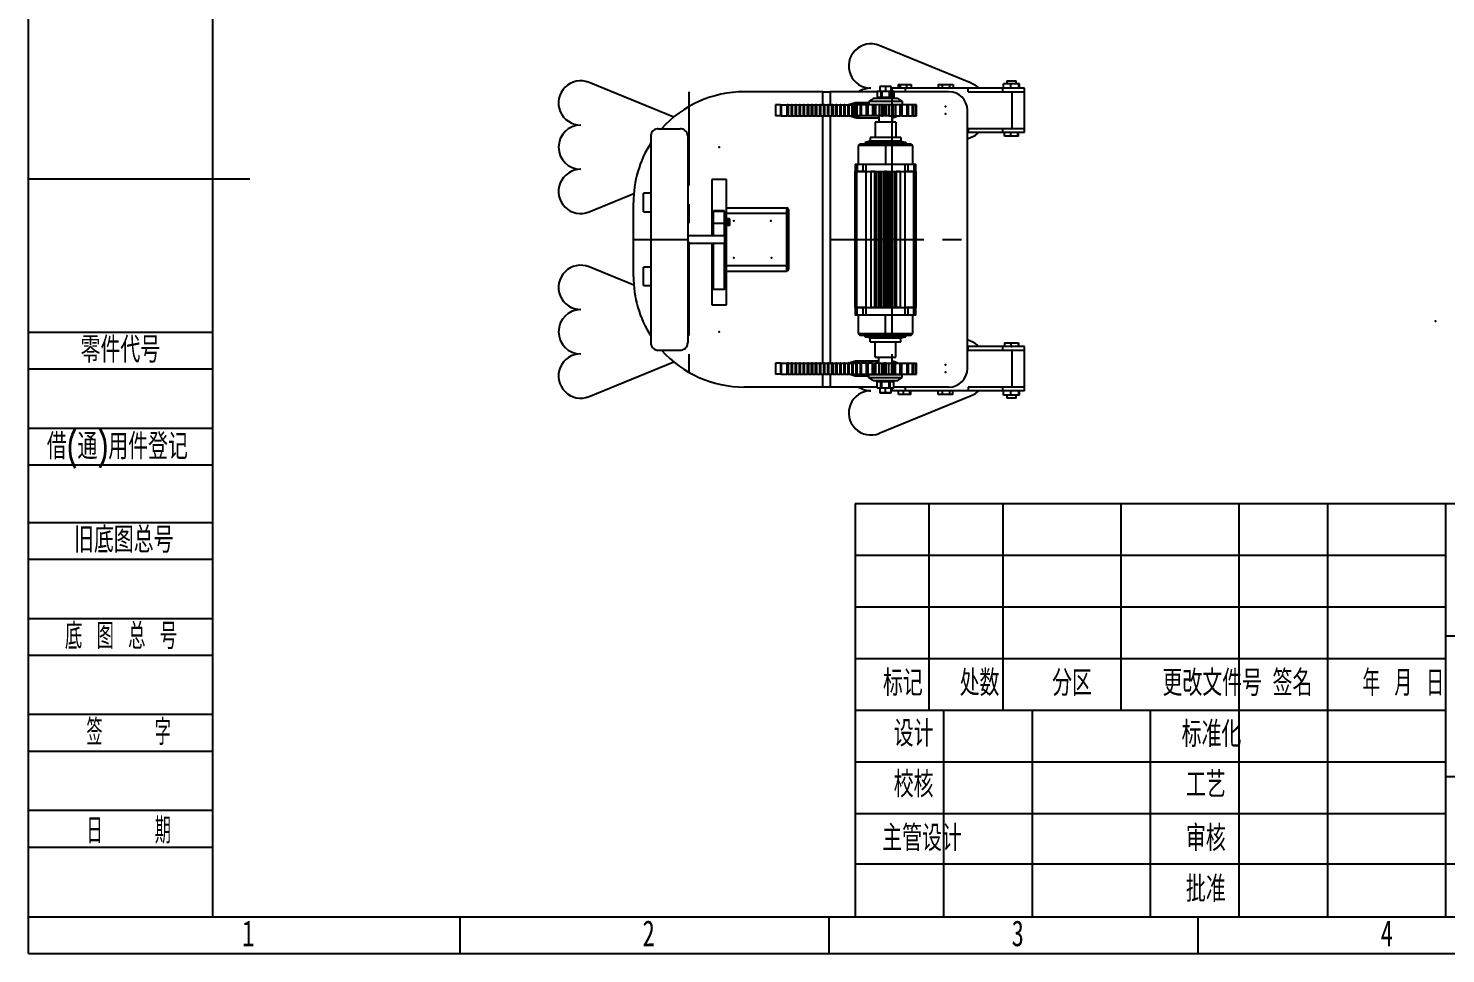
# Model space of a CAD drawing. Header units: millimetres. Extents: x 0 to 297, y 0 to 210.
# Drawn here: x 0 to 192, y 0 to 125.4 of the extents above; entities that cross this region are included whole.
import ezdxf

# ---------------------------------------------------------------- set-up
doc = ezdxf.new("R2010")
doc.units = ezdxf.units.MM
doc.header["$PDSIZE"] = -1
doc.linetypes.add('CENTERX2', pattern=[20.32, 12.7, -2.54, 2.54, -2.54])
doc.layers.add('图框', color=7, linetype='Continuous')
doc.styles.add('SLDTEXTSTYLE0', font='TXT', dxfattribs={"width": 0.7, "bigfont": 'bigfont'})
doc.styles.add('SLDTEXTSTYLE2', font='TXT', dxfattribs={"width": 0.614286, "bigfont": 'bigfont'})
doc.styles.add('SLDTEXTSTYLE3', font='TXT', dxfattribs={"width": 0.62, "bigfont": 'bigfont'})
doc.styles.add('SLDTEXTSTYLE4', font='TXT', dxfattribs={"width": 0.566667, "bigfont": 'bigfont'})
doc.styles.add('SLDTEXTSTYLE5', font='TXT', dxfattribs={"width": 0.7})

msp = doc.modelspace()

# ---------------------------------------------------------------- linework, layer by layer
at = {"color": 7, "linetype": 'Continuous', "lineweight": 25}
for p, q in [((127.66, 117.97), (115.28, 123.05)), ((87.43, 113.35), (75.97, 118.05)), ((115.41, 117.54), (115.37, 117.5)), ((115.37, 117.5), (115.37, 116.87)), ((116.12, 117.5), (115.37, 117.5)), ((115.41, 117.54), (116.12, 117.54)), ((116.12, 117.54), (116.12, 117.5)), ((116.12, 117.54), (116.83, 117.54)), ((116.12, 117.5), (116.12, 116.87)), ((116.88, 117.5), (116.12, 117.5)), ((116.88, 117.5), (116.83, 117.54)), ((116.88, 116.87), (116.88, 117.5)), ((116.97, 117.27), (116.97, 116.87)), ((118.83, 117.27), (116.97, 117.27)), ((117.84, 117.77), (117.84, 117.27)), ((117.84, 117.77), (118.11, 117.77)), ((118.11, 117.77), (118.11, 117.27)), ((118.11, 117.77), (118.99, 117.77)), ((118.83, 116.77), (118.83, 117.27)), ((127.31, 117.27), (118.83, 117.27)), ((118.99, 117.77), (118.99, 117.27)), ((118.99, 117.77), (119.61, 117.77)), ((119.61, 117.77), (119.61, 117.27)), ((123.27, 117.77), (123.27, 117.27)), ((123.27, 117.77), (123.8, 117.77)), ((123.8, 117.77), (123.8, 117.27)), ((123.8, 117.77), (124.79, 117.77)), ((124.79, 117.77), (124.79, 117.27)), ((124.79, 117.77), (125.27, 117.77)), ((125.27, 117.77), (125.27, 117.27)), ((127.31, 116.77), (127.31, 117.27)), ((131.97, 117.27), (127.31, 117.27)), ((131.97, 117.27), (131.97, 116.77)), ((134.95, 117.27), (131.97, 117.27)), ((132.11, 117.27), (132.11, 117.87)), ((133.09, 117.87), (132.11, 117.87)), ((132.57, 118.27), (132.57, 117.87)), ((132.57, 118.27), (133.47, 118.27)), ((133.09, 117.27), (133.09, 117.87)), ((134.18, 117.87), (133.09, 117.87)), ((133.47, 118.27), (133.82, 118.27)), ((133.82, 117.87), (133.82, 118.27)), ((134.18, 117.27), (134.18, 117.87)), ((134.29, 117.87), (134.18, 117.87)), ((134.29, 117.27), (134.29, 117.87)), ((134.95, 116.77), (134.95, 117.27)), ((107.62, 116.77), (96.97, 116.77)), ((107.62, 116.77), (108.62, 116.77)), ((107.62, 115.02), (107.62, 116.77)), ((108.62, 116.77), (108.62, 115.02)), ((115, 116.77), (108.62, 116.77)), ((111.87, 115.22), (111.31, 115.04)), ((113.86, 115.27), (112.14, 115.27)), ((114.45, 115.86), (113.86, 115.44)), ((113.86, 115.44), (113.86, 115.02)), ((118.39, 115.44), (113.86, 115.44)), ((117.8, 115.86), (114.45, 115.86)), ((114.99, 116.03), (114.95, 115.99)), ((114.95, 115.99), (114.95, 115.86)), ((116.12, 115.99), (114.95, 115.99)), ((114.99, 116.03), (116.12, 116.03)), ((115.12, 116.87), (115, 116.82)), ((115, 116.82), (115.25, 116.87)), ((115, 116.82), (115, 116.03)), ((115.12, 116.87), (115.25, 116.87)), ((115.25, 116.87), (115.5, 116.82)), ((115.25, 116.87), (116.12, 116.87)), ((115.5, 116.82), (115.63, 116.82)), ((115.5, 116.82), (115.5, 116.03)), ((115.63, 116.82), (116.12, 116.87)), ((115.63, 116.82), (115.63, 116.03)), ((116.12, 116.87), (116.62, 116.82)), ((116.12, 116.87), (116.99, 116.87)), ((116.12, 116.03), (116.12, 115.99)), ((116.12, 116.03), (117.25, 116.03)), ((116.12, 115.99), (116.12, 115.86)), ((117.3, 115.99), (116.12, 115.99)), ((116.62, 116.82), (116.62, 116.03)), ((116.62, 116.82), (116.74, 116.82)), ((116.74, 116.82), (116.99, 116.87)), ((116.74, 116.82), (116.74, 116.03)), ((116.99, 116.87), (117.24, 116.82)), ((116.99, 116.87), (117.13, 116.87)), ((117.24, 116.82), (117.13, 116.87)), ((117.24, 116.82), (117.24, 116.03)), ((124.72, 116.77), (117.24, 116.77)), ((117.3, 115.99), (117.25, 116.03)), ((117.3, 115.86), (117.3, 115.99)), ((117.8, 115.86), (118.39, 115.44)), ((118.39, 115.44), (118.39, 115.02)), ((127.31, 116.77), (133.3, 116.77)), ((133.3, 111.77), (133.3, 116.77)), ((133.3, 116.77), (134.95, 116.77)), ((134.95, 111.77), (134.95, 116.77)), ((101.21, 115.02), (101.21, 113.52)), ((101.91, 115.02), (101.21, 115.02)), ((101.91, 113.52), (101.21, 113.52)), ((101.91, 115.02), (101.91, 113.52)), ((101.91, 115.02), (101.99, 115.02)), ((101.99, 113.52), (101.91, 113.52)), ((101.99, 115.02), (101.99, 113.52)), ((101.99, 115.02), (102.82, 115.02)), ((101.99, 113.52), (102.82, 113.52)), ((102.82, 113.52), (102.82, 115.02)), ((102.92, 115.02), (102.82, 115.02)), ((102.92, 113.52), (102.82, 113.52)), ((102.92, 115.02), (102.92, 113.52)), ((102.92, 115.02), (103.37, 115.02)), ((102.92, 113.52), (103.37, 113.52)), ((103.37, 113.52), (103.37, 115.02)), ((103.47, 115.02), (103.37, 115.02)), ((103.47, 113.52), (103.37, 113.52)), ((103.47, 115.02), (103.47, 113.52)), ((103.47, 115.02), (103.92, 115.02)), ((103.47, 113.52), (103.92, 113.52)), ((103.92, 113.52), (103.92, 115.02)), ((104.02, 115.02), (103.92, 115.02)), ((104.02, 113.52), (103.92, 113.52)), ((104.02, 115.02), (104.02, 113.52)), ((104.02, 115.02), (104.47, 115.02)), ((104.02, 113.52), (104.47, 113.52)), ((104.47, 113.52), (104.47, 115.02)), ((104.57, 115.02), (104.47, 115.02)), ((104.57, 113.52), (104.47, 113.52)), ((104.57, 115.02), (104.57, 113.52)), ((104.57, 115.02), (105.01, 115.02)), ((104.57, 113.52), (105.01, 113.52)), ((105.01, 113.52), (105.01, 115.02)), ((105.12, 115.02), (105.01, 115.02)), ((105.12, 113.52), (105.01, 113.52)), ((105.12, 115.02), (105.12, 113.52)), ((105.12, 115.02), (105.56, 115.02)), ((105.12, 113.52), (105.56, 113.52)), ((105.56, 113.52), (105.56, 115.02)), ((105.67, 115.02), (105.56, 115.02)), ((105.67, 113.52), (105.56, 113.52)), ((105.67, 115.02), (105.67, 113.52)), ((105.67, 115.02), (106.11, 115.02)), ((105.67, 113.52), (106.11, 113.52)), ((106.11, 113.52), (106.11, 115.02)), ((106.22, 115.02), (106.11, 115.02)), ((106.22, 113.52), (106.11, 113.52)), ((106.22, 115.02), (106.22, 113.52)), ((106.22, 115.02), (106.66, 115.02)), ((106.22, 113.52), (106.66, 113.52)), ((106.66, 113.52), (106.66, 115.02)), ((106.77, 115.02), (106.66, 115.02)), ((106.77, 113.52), (106.66, 113.52)), ((106.77, 115.02), (106.77, 113.52)), ((106.77, 115.02), (107.21, 115.02)), ((106.77, 113.52), (107.21, 113.52)), ((107.21, 113.52), (107.21, 115.02)), ((107.32, 115.02), (107.21, 115.02)), ((107.32, 113.52), (107.21, 113.52)), ((107.32, 115.02), (107.32, 113.52)), ((107.32, 115.02), (107.76, 115.02)), ((107.32, 113.52), (107.76, 113.52)), ((107.62, 80.02), (107.62, 113.52)), ((107.76, 113.52), (107.76, 115.02)), ((107.87, 115.02), (107.76, 115.02)), ((107.87, 113.52), (107.76, 113.52)), ((107.87, 115.02), (107.87, 113.52)), ((107.87, 115.02), (108.31, 115.02)), ((107.87, 113.52), (108.31, 113.52)), ((108.31, 113.52), (108.31, 115.02)), ((108.42, 115.02), (108.31, 115.02)), ((108.42, 113.52), (108.31, 113.52)), ((108.42, 115.02), (108.42, 113.52)), ((108.42, 115.02), (108.86, 115.02)), ((108.42, 113.52), (108.86, 113.52)), ((108.62, 113.52), (108.62, 80.02)), ((108.86, 113.52), (108.86, 115.02)), ((108.97, 115.02), (108.86, 115.02)), ((108.97, 113.52), (108.86, 113.52)), ((108.97, 115.02), (108.97, 113.52)), ((108.97, 115.02), (109.41, 115.02)), ((108.97, 113.52), (109.41, 113.52)), ((109.41, 113.52), (109.41, 115.02)), ((109.52, 115.02), (109.41, 115.02)), ((109.52, 113.52), (109.41, 113.52)), ((109.52, 115.02), (109.52, 113.52)), ((109.52, 115.02), (109.96, 115.02)), ((109.52, 113.52), (109.96, 113.52)), ((109.96, 113.52), (109.96, 115.02)), ((110.07, 115.02), (109.96, 115.02)), ((110.07, 113.52), (109.96, 113.52)), ((110.07, 115.02), (110.07, 113.52)), ((110.07, 115.02), (110.51, 115.02)), ((110.07, 113.52), (110.51, 113.52)), ((110.51, 113.52), (110.51, 115.02)), ((110.62, 115.02), (110.51, 115.02)), ((110.62, 113.52), (110.51, 113.52)), ((110.62, 115.02), (110.62, 113.52)), ((110.62, 115.02), (111.06, 115.02)), ((110.62, 113.52), (111.06, 113.52)), ((111.06, 113.52), (111.06, 115.02)), ((111.17, 115.02), (111.06, 115.02)), ((111.17, 113.52), (111.06, 113.52)), ((111.17, 115.02), (111.17, 113.52)), ((111.17, 115.02), (111.61, 115.02)), ((111.17, 113.52), (111.61, 113.52)), ((111.21, 115.02), (111.33, 115.04)), ((111.21, 113.52), (111.32, 113.5)), ((111.32, 113.5), (111.87, 113.32)), ((111.61, 113.52), (111.61, 115.02)), ((111.72, 115.02), (111.61, 115.02)), ((111.72, 113.52), (111.61, 113.52)), ((111.72, 115.02), (111.72, 113.52)), ((111.72, 115.02), (111.93, 115.02)), ((111.72, 113.52), (111.93, 113.52)), ((111.93, 113.52), (111.93, 115.02)), ((111.94, 115.02), (111.93, 115.02)), ((111.94, 113.52), (111.93, 113.52)), ((111.94, 115.02), (111.94, 113.52)), ((112.17, 115.02), (111.94, 115.02)), ((112.17, 113.52), (111.94, 113.52)), ((112.62, 115.11), (112.07, 115.02)), ((112.07, 113.52), (112.62, 113.44)), ((112.17, 113.52), (112.17, 115.02)), ((112.24, 115.02), (112.17, 115.02)), ((112.24, 113.52), (112.17, 113.52)), ((112.24, 115.02), (112.24, 113.52)), ((112.71, 115.02), (112.24, 115.02)), ((112.7, 113.52), (112.24, 113.52)), ((112.7, 115.02), (112.62, 115.11)), ((112.62, 113.44), (112.7, 113.52)), ((112.73, 113.52), (112.73, 115.02)), ((112.84, 115.02), (112.73, 115.02)), ((112.84, 113.52), (112.73, 113.52)), ((112.84, 115.02), (112.84, 113.52)), ((113.56, 115.02), (112.84, 115.02)), ((113.56, 113.52), (112.84, 113.52)), ((113.56, 113.52), (113.56, 115.02)), ((113.71, 115.02), (113.56, 115.02)), ((113.71, 113.52), (113.56, 113.52)), ((113.71, 115.02), (113.71, 113.52)), ((114.36, 115.02), (113.71, 115.02)), ((114.36, 113.52), (113.71, 113.52)), ((114.36, 115.02), (114.36, 113.52)), ((114.57, 115.02), (114.36, 115.02)), ((114.57, 113.52), (114.36, 113.52)), ((114.57, 115.02), (114.57, 113.52)), ((114.6, 115.02), (114.57, 115.02)), ((114.57, 113.52), (114.6, 113.52)), ((114.6, 113.52), (114.6, 115.02)), ((114.78, 115.02), (114.6, 115.02)), ((114.78, 113.52), (114.6, 113.52)), ((114.78, 115.02), (114.78, 113.52)), ((115.26, 115.02), (114.78, 115.02)), ((115.26, 113.52), (114.78, 113.52)), ((115.2, 113.52), (115.2, 112.68)), ((115.26, 115.02), (115.26, 113.52)), ((115.6, 115.02), (115.26, 115.02)), ((115.6, 113.52), (115.26, 113.52)), ((115.59, 115.02), (115.59, 113.52)), ((115.77, 115.02), (115.59, 115.02)), ((115.59, 113.52), (115.77, 113.52)), ((115.77, 113.52), (115.77, 115.02)), ((115.95, 115.02), (115.77, 115.02)), ((115.95, 113.52), (115.77, 113.52)), ((115.95, 115.02), (115.95, 113.52)), ((116.23, 115.02), (115.95, 115.02)), ((116.23, 113.52), (115.95, 113.52)), ((116.23, 115.02), (116.23, 113.52)), ((116.57, 115.02), (116.23, 115.02)), ((116.57, 113.52), (116.23, 113.52)), ((116.57, 115.02), (116.57, 113.52)), ((116.96, 115.02), (116.57, 115.02)), ((116.57, 113.52), (116.96, 113.52)), ((116.96, 113.52), (116.96, 115.02)), ((117.14, 115.02), (116.96, 115.02)), ((117.14, 113.52), (116.96, 113.52)), ((117.04, 113.52), (117.04, 112.68)), ((117.14, 115.02), (117.14, 113.52)), ((117.22, 115.02), (117.14, 115.02)), ((117.22, 113.52), (117.14, 113.52)), ((117.22, 113.52), (117.22, 115.02)), ((117.5, 115.02), (117.22, 115.02)), ((117.5, 113.52), (117.22, 113.52)), ((117.5, 115.02), (117.5, 113.52)), ((118.09, 115.02), (117.5, 115.02)), ((117.5, 113.52), (118.09, 113.52)), ((118.09, 113.52), (118.09, 115.02)), ((118.25, 115.02), (118.09, 115.02)), ((118.25, 113.52), (118.09, 113.52)), ((118.25, 113.52), (118.25, 115.02)), ((118.25, 115.02), (118.25, 113.52)), ((118.25, 115.02), (118.25, 115.02)), ((118.33, 115.02), (118.25, 115.02)), ((118.25, 113.52), (118.25, 113.52)), ((118.33, 113.52), (118.25, 113.52)), ((118.33, 115.02), (118.33, 113.52)), ((119.05, 115.02), (118.33, 115.02)), ((118.33, 113.52), (119.05, 113.52)), ((119.05, 113.52), (119.05, 115.02)), ((119.18, 115.02), (119.05, 115.02)), ((119.18, 113.52), (119.05, 113.52)), ((119.18, 115.02), (119.18, 113.52)), ((119.78, 115.02), (119.18, 115.02)), ((119.18, 113.52), (119.78, 113.52)), ((119.78, 113.52), (119.78, 115.02)), ((119.87, 115.02), (119.78, 115.02)), ((119.87, 113.52), (119.78, 113.52)), ((119.87, 115.02), (119.87, 113.52)), ((120.21, 115.02), (119.87, 115.02)), ((119.87, 113.52), (120.21, 113.52)), ((120.21, 113.52), (120.21, 115.02)), ((120.25, 115.02), (120.21, 115.02)), ((120.25, 113.52), (120.21, 113.52)), ((120.25, 115.02), (120.25, 113.52)), ((120.31, 115.02), (120.25, 115.02)), ((120.25, 113.52), (120.31, 113.52)), ((120.31, 113.52), (120.31, 115.02)), ((127.22, 79.27), (127.22, 114.27)), ((85.33, 111.77), (88.33, 111.77)), ((112.14, 113.27), (115.2, 113.27)), ((114.74, 112.68), (114.74, 110.58)), ((117.51, 112.68), (114.74, 112.68)), ((117.51, 112.68), (117.51, 110.58)), ((133.3, 111.77), (127.31, 111.77)), ((127.31, 111.77), (127.31, 111.27)), ((131.97, 111.77), (131.97, 111.27)), ((134.95, 111.77), (133.3, 111.77)), ((134.95, 111.27), (134.95, 111.77)), ((84.33, 110.77), (84.33, 82.77)), ((89.33, 110.77), (89.33, 82.77)), ((112.69, 109.74), (112.43, 109.49)), ((112.43, 109.49), (112.43, 106.98)), ((116.12, 109.49), (112.43, 109.49)), ((112.69, 109.74), (116.12, 109.74)), ((114.03, 110.08), (113.36, 109.91)), ((118.89, 109.91), (113.36, 109.91)), ((113.36, 109.91), (113.36, 109.74)), ((114.03, 110.58), (114.03, 110.08)), ((118.22, 110.58), (114.03, 110.58)), ((118.22, 110.08), (114.03, 110.08)), ((116.12, 109.74), (116.12, 109.49)), ((116.12, 109.74), (119.56, 109.74)), ((119.81, 109.49), (116.12, 109.49)), ((116.12, 109.49), (116.12, 106.98)), ((118.22, 110.58), (118.22, 110.08)), ((118.22, 110.08), (118.89, 109.91)), ((118.89, 109.91), (118.89, 109.74)), ((119.81, 109.49), (119.56, 109.74)), ((119.81, 106.98), (119.81, 109.49)), ((127.31, 111.27), (127.22, 111.27)), ((127.22, 110.39), (127.66, 110.57)), ((131.97, 111.27), (127.31, 111.27)), ((134.95, 111.27), (131.97, 111.27)), ((132.24, 110.77), (132.24, 111.27)), ((133.11, 110.77), (132.24, 110.77)), ((133.11, 110.77), (133.11, 111.27)), ((134.07, 110.77), (133.11, 110.77)), ((134.07, 110.77), (134.07, 111.27)), ((134.16, 110.77), (134.07, 110.77)), ((134.16, 110.77), (134.16, 111.27)), ((112.02, 106.98), (112.02, 105.97)), ((112.02, 106.98), (112.28, 106.98)), ((112.02, 87.53), (112.02, 105.97)), ((112.02, 105.97), (112.18, 105.97)), ((112.18, 105.97), (112.18, 87.53)), ((113.48, 105.97), (112.18, 105.97)), ((112.28, 106.98), (112.28, 105.97)), ((112.28, 106.98), (113.09, 106.98)), ((113.09, 105.97), (113.09, 106.98)), ((113.09, 106.98), (113.48, 106.98)), ((113.48, 106.98), (113.48, 105.97)), ((113.48, 106.98), (118.77, 106.98)), ((113.48, 105.97), (113.48, 87.53)), ((113.48, 105.97), (114.15, 105.97)), ((114.15, 105.97), (114.15, 87.53)), ((114.66, 105.97), (114.15, 105.97)), ((114.66, 87.53), (114.66, 105.97)), ((114.66, 105.97), (114.82, 105.97)), ((114.82, 105.97), (114.82, 87.53)), ((114.82, 105.97), (115.16, 105.97)), ((115.16, 87.53), (115.16, 105.97)), ((115.16, 105.97), (115.33, 105.97)), ((115.33, 105.97), (115.33, 87.53)), ((115.33, 105.97), (115.49, 105.97)), ((115.49, 105.97), (115.49, 87.53)), ((115.49, 105.97), (115.83, 105.97)), ((115.83, 87.53), (115.83, 105.97)), ((115.83, 105.97), (116, 105.97)), ((116, 105.97), (116, 87.53)), ((116.25, 105.97), (116, 105.97)), ((116.25, 87.53), (116.25, 105.97)), ((116.25, 105.97), (116.42, 105.97)), ((116.42, 105.97), (116.42, 87.53)), ((116.42, 105.97), (116.75, 105.97)), ((116.75, 87.53), (116.75, 105.97)), ((116.75, 105.97), (116.92, 105.97)), ((116.92, 105.97), (116.92, 87.53)), ((116.92, 105.97), (117.09, 105.97)), ((117.09, 105.97), (117.09, 87.53)), ((117.09, 105.97), (117.42, 105.97)), ((117.42, 87.53), (117.42, 105.97)), ((117.42, 105.97), (117.59, 105.97)), ((117.59, 105.97), (117.59, 87.53)), ((118.09, 105.97), (117.59, 105.97)), ((118.09, 105.97), (118.09, 87.53)), ((118.09, 105.97), (118.76, 105.97)), ((118.76, 105.97), (118.76, 87.53)), ((120.06, 105.97), (118.76, 105.97)), ((118.77, 105.97), (118.77, 106.98)), ((118.77, 106.98), (119.16, 106.98)), ((119.16, 106.98), (119.16, 105.97)), ((119.16, 106.98), (119.96, 106.98)), ((119.96, 106.98), (119.96, 105.97)), ((119.96, 106.98), (120.23, 106.98)), ((120.06, 87.53), (120.06, 105.97)), ((120.06, 105.97), (120.23, 105.97)), ((120.23, 105.97), (120.23, 106.98)), ((120.23, 105.97), (120.23, 87.53)), ((94.58, 104.91), (92.58, 104.91)), ((92.58, 104.91), (92.58, 97.27)), ((94.58, 101.06), (94.58, 104.91)), ((75.97, 100.5), (82.02, 102.98)), ((81.97, 91.77), (81.97, 101.77)), ((84.33, 103.02), (83.33, 103.02)), ((83.33, 100.52), (83.33, 103.02)), ((83.33, 100.52), (84.33, 100.52)), ((94.33, 100.64), (92.83, 100.64)), ((92.83, 100.56), (92.83, 100.64)), ((94.33, 100.56), (92.83, 100.56)), ((92.83, 98.97), (92.83, 100.56)), ((94.33, 100.64), (94.33, 100.56)), ((94.33, 99.56), (94.33, 100.56)), ((94.57, 100.31), (94.57, 101.06)), ((94.57, 101.06), (102.74, 101.06)), ((94.57, 100.31), (102.74, 100.31)), ((94.57, 99.56), (94.57, 100.31)), ((102.74, 100.31), (102.74, 101.06)), ((102.74, 93.24), (102.74, 100.31)), ((102.74, 100.31), (102.97, 100.31)), ((102.97, 100.83), (102.97, 100.31)), ((102.97, 100.31), (102.97, 93.24)), ((94.33, 98.95), (92.83, 98.95)), ((94.33, 97.27), (94.33, 99.56)), ((94.49, 99.63), (94.4, 99.63)), ((94.4, 99.63), (94.4, 96.77)), ((94.49, 93.92), (94.49, 99.63)), ((95.02, 99.56), (94.57, 99.56)), ((94.57, 99.56), (94.57, 98.66)), ((94.57, 93.24), (94.57, 98.66)), ((95.02, 98.66), (94.57, 98.66)), ((94.84, 99.36), (94.84, 99.36)), ((94.84, 99.09), (94.84, 99.13)), ((94.84, 98.85), (94.84, 98.86)), ((95.02, 99.41), (94.99, 99.41)), ((94.99, 99.41), (94.99, 99.11)), ((94.99, 99.11), (94.99, 98.81)), ((94.99, 98.81), (95.02, 98.81)), ((95.02, 98.66), (95.02, 99.56)), ((94.33, 97.27), (89.33, 97.27)), ((89.33, 96.27), (94.33, 96.27)), ((92.58, 96.27), (92.58, 87.91)), ((94.33, 97.27), (94.33, 96.27)), ((94.4, 96.77), (94.4, 93.92)), ((82.02, 90.57), (75.97, 93.05)), ((84.33, 93.02), (83.33, 93.02)), ((83.33, 90.52), (83.33, 93.02)), ((94.4, 93.92), (94.49, 93.92)), ((94.57, 93.24), (102.74, 93.24)), ((94.57, 92.49), (94.57, 93.24)), ((94.57, 92.49), (102.74, 92.49)), ((94.58, 87.91), (94.58, 92.49)), ((102.74, 93.24), (102.97, 93.24)), ((102.74, 92.49), (102.74, 93.24)), ((102.97, 93.24), (102.97, 92.71)), ((83.33, 90.52), (84.33, 90.52)), ((92.83, 90.04), (94.33, 90.04)), ((92.58, 87.91), (94.58, 87.91)), ((112.02, 87.53), (112.02, 86.52)), ((112.18, 87.53), (112.02, 87.53)), ((112.28, 86.52), (112.02, 86.52)), ((113.48, 87.53), (112.18, 87.53)), ((112.28, 86.52), (112.28, 87.53)), ((113.09, 86.52), (112.28, 86.52)), ((112.43, 86.52), (112.43, 84.01)), ((113.09, 86.52), (113.09, 87.53)), ((113.48, 86.52), (113.09, 86.52)), ((113.48, 87.53), (114.15, 87.53)), ((113.48, 87.53), (113.48, 86.52)), ((118.77, 86.52), (113.48, 86.52)), ((114.66, 87.53), (114.15, 87.53)), ((114.82, 87.53), (114.66, 87.53)), ((114.82, 87.53), (115.16, 87.53)), ((115.33, 87.53), (115.16, 87.53)), ((115.49, 87.53), (115.33, 87.53)), ((115.49, 87.53), (115.83, 87.53)), ((116, 87.53), (115.83, 87.53)), ((116.25, 87.53), (116, 87.53)), ((116.12, 84.01), (116.12, 86.52)), ((116.42, 87.53), (116.25, 87.53)), ((116.42, 87.53), (116.75, 87.53)), ((116.92, 87.53), (116.75, 87.53)), ((117.09, 87.53), (116.92, 87.53)), ((117.09, 87.53), (117.42, 87.53)), ((117.59, 87.53), (117.42, 87.53)), ((118.09, 87.53), (117.59, 87.53)), ((118.09, 87.53), (118.76, 87.53)), ((120.06, 87.53), (118.76, 87.53)), ((118.77, 86.52), (118.77, 87.53)), ((119.16, 86.52), (118.77, 86.52)), ((119.16, 87.53), (119.16, 86.52)), ((119.96, 86.52), (119.16, 86.52)), ((119.81, 84.01), (119.81, 86.52)), ((119.96, 86.52), (119.96, 87.53)), ((120.23, 86.52), (119.96, 86.52)), ((120.23, 87.53), (120.06, 87.53)), ((120.23, 86.52), (120.23, 87.53)), ((112.43, 84.01), (112.69, 83.76)), ((112.43, 84.01), (116.12, 84.01)), ((116.12, 83.76), (112.69, 83.76)), ((113.36, 83.59), (113.36, 83.76)), ((114.03, 83.42), (113.36, 83.59)), ((113.36, 83.59), (118.89, 83.59)), ((114.03, 83.42), (118.22, 83.42)), ((114.03, 82.92), (114.03, 83.42)), ((114.03, 82.92), (118.22, 82.92)), ((114.74, 80.83), (114.74, 82.92)), ((116.12, 84.01), (119.81, 84.01)), ((116.12, 83.76), (116.12, 84.01)), ((119.56, 83.76), (116.12, 83.76)), ((117.51, 80.83), (117.51, 82.92)), ((118.22, 83.42), (118.89, 83.59)), ((118.22, 82.92), (118.22, 83.42)), ((118.89, 83.59), (118.89, 83.76)), ((119.56, 83.76), (119.81, 84.01)), ((127.66, 82.97), (127.22, 83.15)), ((132.25, 82.77), (132.25, 82.27)), ((132.25, 82.77), (133.12, 82.77)), ((133.12, 82.77), (133.12, 82.27)), ((133.12, 82.77), (134.08, 82.77)), ((134.08, 82.77), (134.08, 82.27)), ((134.08, 82.77), (134.15, 82.77)), ((134.15, 82.77), (134.15, 82.27)), ((85.33, 81.77), (88.33, 81.77)), ((114.74, 80.83), (117.51, 80.83)), ((115.2, 80.02), (115.2, 80.83)), ((117.04, 80.02), (117.04, 80.83)), ((127.31, 82.27), (127.22, 82.27)), ((127.31, 81.77), (127.31, 82.27)), ((131.97, 82.27), (127.31, 82.27)), ((127.31, 81.77), (133.3, 81.77)), ((131.97, 82.27), (131.97, 81.77)), ((134.95, 82.27), (131.97, 82.27)), ((133.3, 76.77), (133.3, 81.77)), ((133.3, 81.77), (134.95, 81.77)), ((134.95, 81.77), (134.95, 82.27)), ((134.95, 76.77), (134.95, 81.77)), ((75.97, 75.5), (87.43, 80.2)), ((101.21, 80.02), (101.21, 78.52)), ((101.91, 80.02), (101.21, 80.02)), ((101.91, 80.02), (101.91, 78.52)), ((101.91, 80.02), (101.99, 80.02)), ((101.99, 80.02), (101.99, 78.52)), ((101.99, 80.02), (102.82, 80.02)), ((102.82, 78.52), (102.82, 80.02)), ((102.92, 80.02), (102.82, 80.02)), ((102.92, 80.02), (102.92, 78.52)), ((102.92, 80.02), (103.37, 80.02)), ((103.37, 78.52), (103.37, 80.02)), ((103.47, 80.02), (103.37, 80.02)), ((103.47, 80.02), (103.47, 78.52)), ((103.47, 80.02), (103.92, 80.02)), ((103.92, 78.52), (103.92, 80.02)), ((104.02, 80.02), (103.92, 80.02)), ((104.02, 80.02), (104.02, 78.52)), ((104.02, 80.02), (104.47, 80.02)), ((104.47, 78.52), (104.47, 80.02)), ((104.57, 80.02), (104.47, 80.02)), ((104.57, 80.02), (104.57, 78.52)), ((104.57, 80.02), (105.01, 80.02)), ((105.01, 78.52), (105.01, 80.02)), ((105.12, 80.02), (105.01, 80.02)), ((105.12, 80.02), (105.12, 78.52)), ((105.12, 80.02), (105.56, 80.02)), ((105.56, 78.52), (105.56, 80.02)), ((105.67, 80.02), (105.56, 80.02)), ((105.67, 80.02), (105.67, 78.52)), ((105.67, 80.02), (106.11, 80.02)), ((106.11, 78.52), (106.11, 80.02)), ((106.22, 80.02), (106.11, 80.02)), ((106.22, 80.02), (106.22, 78.52)), ((106.22, 80.02), (106.66, 80.02)), ((106.66, 78.52), (106.66, 80.02)), ((106.77, 80.02), (106.66, 80.02)), ((106.77, 80.02), (106.77, 78.52)), ((106.77, 80.02), (107.21, 80.02)), ((107.21, 78.52), (107.21, 80.02)), ((107.32, 80.02), (107.21, 80.02)), ((107.32, 80.02), (107.32, 78.52)), ((107.32, 80.02), (107.76, 80.02)), ((107.76, 78.52), (107.76, 80.02)), ((107.87, 80.02), (107.76, 80.02)), ((107.87, 80.02), (107.87, 78.52)), ((107.87, 80.02), (108.31, 80.02)), ((108.31, 78.52), (108.31, 80.02)), ((108.42, 80.02), (108.31, 80.02)), ((108.42, 80.02), (108.42, 78.52)), ((108.42, 80.02), (108.86, 80.02)), ((108.86, 78.52), (108.86, 80.02)), ((108.97, 80.02), (108.86, 80.02)), ((108.97, 80.02), (108.97, 78.52)), ((108.97, 80.02), (109.41, 80.02)), ((109.41, 78.52), (109.41, 80.02)), ((109.52, 80.02), (109.41, 80.02)), ((109.52, 80.02), (109.52, 78.52)), ((109.52, 80.02), (109.96, 80.02)), ((109.96, 78.52), (109.96, 80.02)), ((110.07, 80.02), (109.96, 80.02)), ((110.07, 80.02), (110.07, 78.52)), ((110.07, 80.02), (110.51, 80.02)), ((110.51, 78.52), (110.51, 80.02)), ((110.62, 80.02), (110.51, 80.02)), ((110.62, 80.02), (110.62, 78.52)), ((110.62, 80.02), (111.06, 80.02)), ((111.06, 78.52), (111.06, 80.02)), ((111.17, 80.02), (111.06, 80.02)), ((111.17, 80.02), (111.17, 78.52)), ((111.17, 80.02), (111.61, 80.02)), ((111.21, 80.02), (111.33, 80.04)), ((111.87, 80.22), (111.31, 80.04)), ((111.61, 78.52), (111.61, 80.02)), ((111.72, 80.02), (111.61, 80.02)), ((111.72, 80.02), (111.72, 78.52)), ((111.72, 80.02), (112.16, 80.02)), ((112.62, 80.11), (112.07, 80.02)), ((115.2, 80.27), (112.14, 80.27)), ((112.16, 78.52), (112.16, 80.02)), ((112.17, 80.02), (112.16, 80.02)), ((112.17, 78.52), (112.17, 80.02)), ((112.17, 80.02), (112.24, 80.02)), ((112.24, 80.02), (112.24, 78.52)), ((112.71, 80.02), (112.24, 80.02)), ((112.72, 80), (112.62, 80.11)), ((112.73, 78.52), (112.73, 80.02)), ((112.73, 80.02), (112.84, 80.02)), ((112.84, 80.02), (112.84, 78.52)), ((113.56, 80.02), (112.84, 80.02)), ((113.56, 78.52), (113.56, 80.02)), ((113.56, 80.02), (113.71, 80.02)), ((113.71, 80.02), (113.71, 78.52)), ((114.36, 80.02), (113.71, 80.02)), ((114.36, 78.52), (114.36, 80.02)), ((114.36, 80.02), (114.57, 80.02)), ((114.57, 80.02), (114.57, 78.52)), ((114.57, 80.02), (114.6, 80.02)), ((114.6, 78.52), (114.6, 80.02)), ((114.6, 80.02), (114.78, 80.02)), ((114.78, 80.02), (114.78, 78.52)), ((115.26, 80.02), (114.78, 80.02)), ((115.26, 78.52), (115.26, 80.02)), ((115.26, 80.02), (115.6, 80.02)), ((115.59, 80.02), (115.59, 78.52)), ((115.59, 80.02), (115.77, 80.02)), ((115.77, 78.52), (115.77, 80.02)), ((115.77, 80.02), (115.95, 80.02)), ((115.95, 80.02), (115.95, 78.52)), ((116.23, 80.02), (115.95, 80.02)), ((116.23, 78.52), (116.23, 80.02)), ((116.23, 80.02), (116.57, 80.02)), ((116.57, 78.52), (116.57, 80.02)), ((116.57, 80.02), (116.96, 80.02)), ((116.96, 78.52), (116.96, 80.02)), ((116.96, 80.02), (117.14, 80.02)), ((117.14, 80.02), (117.14, 78.52)), ((117.22, 80.02), (117.14, 80.02)), ((117.22, 78.52), (117.22, 80.02)), ((117.22, 80.02), (117.5, 80.02)), ((117.5, 78.52), (117.5, 80.02)), ((117.5, 80.02), (118.09, 80.02)), ((118.09, 78.52), (118.09, 80.02)), ((118.09, 80.02), (118.25, 80.02)), ((118.25, 78.52), (118.25, 80.02)), ((118.25, 80.02), (118.25, 78.52)), ((118.25, 80.02), (118.25, 80.02)), ((118.25, 80.02), (118.33, 80.02)), ((118.33, 78.52), (118.33, 80.02)), ((118.33, 80.02), (119.05, 80.02)), ((119.05, 78.52), (119.05, 80.02)), ((119.05, 80.02), (119.18, 80.02)), ((119.18, 80.02), (119.18, 78.52)), ((119.18, 80.02), (119.78, 80.02)), ((119.78, 78.52), (119.78, 80.02)), ((119.78, 80.02), (119.87, 80.02)), ((119.87, 80.02), (119.87, 78.52)), ((119.87, 80.02), (120.21, 80.02)), ((120.21, 78.52), (120.21, 80.02)), ((120.21, 80.02), (120.25, 80.02)), ((120.25, 80.02), (120.25, 78.52)), ((120.25, 80.02), (120.31, 80.02)), ((120.31, 78.52), (120.31, 80.02)), ((101.91, 78.52), (101.21, 78.52)), ((101.99, 78.52), (101.91, 78.52)), ((101.99, 78.52), (102.82, 78.52)), ((102.92, 78.52), (102.82, 78.52)), ((102.92, 78.52), (103.37, 78.52)), ((103.47, 78.52), (103.37, 78.52)), ((103.47, 78.52), (103.92, 78.52)), ((104.02, 78.52), (103.92, 78.52)), ((104.02, 78.52), (104.47, 78.52)), ((104.57, 78.52), (104.47, 78.52)), ((104.57, 78.52), (105.01, 78.52)), ((105.12, 78.52), (105.01, 78.52)), ((105.12, 78.52), (105.56, 78.52)), ((105.67, 78.52), (105.56, 78.52)), ((105.67, 78.52), (106.11, 78.52)), ((106.22, 78.52), (106.11, 78.52)), ((106.22, 78.52), (106.66, 78.52)), ((106.77, 78.52), (106.66, 78.52)), ((106.77, 78.52), (107.21, 78.52)), ((107.32, 78.52), (107.21, 78.52)), ((107.32, 78.52), (107.76, 78.52)), ((107.62, 76.77), (107.62, 78.52)), ((107.87, 78.52), (107.76, 78.52)), ((107.87, 78.52), (108.31, 78.52)), ((108.42, 78.52), (108.31, 78.52)), ((108.42, 78.52), (108.86, 78.52)), ((108.62, 78.52), (108.62, 76.77)), ((108.97, 78.52), (108.86, 78.52)), ((108.97, 78.52), (109.41, 78.52)), ((109.52, 78.52), (109.41, 78.52)), ((109.52, 78.52), (109.96, 78.52)), ((110.07, 78.52), (109.96, 78.52)), ((110.07, 78.52), (110.51, 78.52)), ((110.62, 78.52), (110.51, 78.52)), ((110.62, 78.52), (111.06, 78.52)), ((111.17, 78.52), (111.06, 78.52)), ((111.17, 78.52), (111.61, 78.52)), ((111.21, 78.52), (111.32, 78.5)), ((111.32, 78.5), (111.87, 78.32)), ((111.72, 78.52), (111.61, 78.52)), ((111.72, 78.52), (112.16, 78.52)), ((112.07, 78.52), (112.62, 78.44)), ((112.14, 78.27), (113.86, 78.27)), ((112.17, 78.52), (112.16, 78.52)), ((112.17, 78.52), (112.24, 78.52)), ((112.24, 78.52), (112.7, 78.52)), ((112.62, 78.44), (112.71, 78.54)), ((112.73, 78.52), (112.84, 78.52)), ((112.84, 78.52), (113.56, 78.52)), ((113.56, 78.52), (113.71, 78.52)), ((113.71, 78.52), (114.36, 78.52)), ((113.86, 78.06), (113.86, 78.48)), ((113.86, 78.48), (118.39, 78.48)), ((114.45, 77.64), (113.86, 78.06)), ((113.86, 78.06), (118.39, 78.06)), ((114.36, 78.52), (114.57, 78.52)), ((114.45, 77.64), (117.8, 77.64)), ((114.57, 78.52), (114.6, 78.52)), ((114.6, 78.52), (114.78, 78.52)), ((114.78, 78.52), (115.26, 78.52)), ((114.95, 77.64), (114.95, 77.51)), ((114.95, 77.51), (114.99, 77.47)), ((114.95, 77.51), (116.12, 77.51)), ((116.12, 77.47), (114.99, 77.47)), ((115, 76.68), (115, 77.47)), ((115.2, 78.48), (115.2, 78.52)), ((115.26, 78.52), (115.6, 78.52)), ((115.5, 76.68), (115.5, 77.47)), ((115.59, 78.52), (115.77, 78.52)), ((115.63, 76.68), (115.63, 77.47)), ((115.77, 78.52), (115.95, 78.52)), ((115.95, 78.52), (116.23, 78.52)), ((116.12, 77.51), (116.12, 77.64)), ((116.12, 77.51), (117.3, 77.51)), ((116.12, 77.47), (116.12, 77.51)), ((117.25, 77.47), (116.12, 77.47)), ((116.23, 78.52), (116.57, 78.52)), ((116.57, 78.52), (116.96, 78.52)), ((116.62, 76.68), (116.62, 77.47)), ((116.74, 76.68), (116.74, 77.47)), ((116.96, 78.52), (117.14, 78.52)), ((117.04, 78.48), (117.04, 78.52)), ((117.14, 78.52), (117.22, 78.52)), ((117.22, 78.52), (117.5, 78.52)), ((117.24, 76.68), (117.24, 77.47)), ((117.25, 77.47), (117.3, 77.51)), ((117.3, 77.51), (117.3, 77.64)), ((117.5, 78.52), (118.09, 78.52)), ((117.8, 77.64), (118.39, 78.06)), ((118.09, 78.52), (118.25, 78.52)), ((118.25, 78.52), (118.25, 78.52)), ((118.25, 78.52), (118.33, 78.52)), ((118.33, 78.52), (119.05, 78.52)), ((118.39, 78.06), (118.39, 78.48)), ((119.05, 78.52), (119.18, 78.52)), ((119.18, 78.52), (119.78, 78.52)), ((119.78, 78.52), (119.87, 78.52)), ((119.87, 78.52), (120.21, 78.52)), ((120.21, 78.52), (120.25, 78.52)), ((120.25, 78.52), (120.31, 78.52)), ((107.62, 76.77), (96.97, 76.77)), ((108.62, 76.77), (107.62, 76.77)), ((115, 76.77), (108.62, 76.77)), ((115, 76.68), (115.12, 76.63)), ((115.25, 76.63), (115, 76.68)), ((115.25, 76.63), (115.12, 76.63)), ((115.5, 76.68), (115.25, 76.63)), ((116.12, 76.63), (115.25, 76.63)), ((115.28, 70.5), (127.66, 75.57)), ((115.37, 76.63), (115.37, 76.01)), ((115.37, 76.01), (115.41, 75.96)), ((115.37, 76.01), (116.12, 76.01)), ((116.12, 75.96), (115.41, 75.96)), ((115.63, 76.68), (115.5, 76.68)), ((116.12, 76.63), (115.63, 76.68)), ((116.62, 76.68), (116.12, 76.63)), ((116.99, 76.63), (116.12, 76.63)), ((116.12, 76.01), (116.12, 76.63)), ((116.12, 76.01), (116.88, 76.01)), ((116.12, 75.96), (116.12, 76.01)), ((116.83, 75.96), (116.12, 75.96)), ((116.74, 76.68), (116.62, 76.68)), ((116.99, 76.63), (116.74, 76.68)), ((116.83, 75.96), (116.88, 76.01)), ((116.88, 76.01), (116.88, 76.63)), ((116.97, 76.63), (116.97, 76.27)), ((118.83, 76.27), (116.97, 76.27)), ((117.24, 76.68), (116.99, 76.63)), ((117.13, 76.63), (116.99, 76.63)), ((117.13, 76.63), (117.24, 76.68)), ((124.72, 76.77), (117.24, 76.77)), ((117.88, 75.77), (117.88, 76.27)), ((118.58, 75.77), (117.88, 75.77)), ((118.58, 75.77), (118.58, 76.27)), ((119.43, 75.77), (118.58, 75.77)), ((118.83, 76.27), (118.83, 76.77)), ((127.31, 76.27), (118.83, 76.27)), ((119.43, 75.77), (119.43, 76.27)), ((119.57, 75.77), (119.43, 75.77)), ((119.57, 75.77), (119.57, 76.27)), ((123.27, 75.77), (123.27, 76.27)), ((123.83, 75.77), (123.27, 75.77)), ((123.83, 75.77), (123.83, 76.27)), ((124.83, 75.77), (123.83, 75.77)), ((124.83, 75.77), (124.83, 76.27)), ((125.26, 75.77), (124.83, 75.77)), ((125.26, 75.77), (125.26, 76.27)), ((133.3, 76.77), (127.31, 76.77)), ((127.31, 76.77), (127.31, 76.27)), ((131.97, 76.27), (127.31, 76.27)), ((131.97, 76.77), (131.97, 76.27)), ((134.95, 76.27), (131.97, 76.27)), ((132.11, 75.67), (132.11, 76.27)), ((133.09, 75.67), (132.11, 75.67)), ((132.57, 75.67), (132.57, 75.27)), ((133.82, 75.27), (132.57, 75.27)), ((133.09, 75.67), (133.09, 76.27)), ((134.18, 75.67), (133.09, 75.67)), ((134.95, 76.77), (133.3, 76.77)), ((133.82, 75.27), (133.82, 75.67)), ((134.18, 75.67), (134.18, 76.27)), ((134.29, 75.67), (134.18, 75.67)), ((134.29, 75.67), (134.29, 76.27)), ((134.95, 76.27), (134.95, 76.77))]:
    msp.add_line(p, q, dxfattribs=at)
at = {"color": 7, "linetype": 'Continuous'}
for p, q in [((133.2, 117.87), (133.23, 117.87)), ((133.2, 117.87), (133.2, 117.8)), ((124.27, 114.77), (124.27, 114.85)), ((124.27, 114.77), (124.3, 114.77)), ((124.27, 113.77), (124.3, 113.77)), ((124.27, 113.77), (124.27, 113.7)), ((133.2, 111.27), (133.23, 111.27)), ((133.2, 111.27), (133.2, 111.2)), ((93.57, 109.27), (93.59, 109.27)), ((93.57, 109.27), (93.57, 109.2)), ((112.18, 87.53), (112.18, 105.97)), ((112.18, 105.97), (119.96, 105.97)), ((119.96, 87.53), (119.96, 105.97)), ((95.57, 99.27), (95.58, 99.31)), ((95.57, 99.27), (95.64, 99.25)), ((100.57, 99.27), (100.53, 99.21)), ((100.57, 99.27), (100.6, 99.25)), ((102.97, 96.77), (102.89, 96.77)), ((102.97, 96.77), (102.97, 96.81)), ((95.57, 94.27), (95.54, 94.29)), ((95.57, 94.27), (95.61, 94.34)), ((100.69, 94.27), (100.65, 94.29)), ((100.69, 94.27), (100.73, 94.34)), ((112.18, 87.53), (119.96, 87.53)), ((190.64, 85.69), (190.64, 85.77)), ((190.64, 85.69), (190.64, 85.77)), ((190.64, 85.69), (190.64, 85.77)), ((190.64, 85.69), (190.64, 85.77)), ((190.64, 85.69), (190.64, 85.77)), ((190.64, 85.69), (190.67, 85.69)), ((190.64, 85.69), (190.67, 85.69)), ((190.64, 85.69), (190.67, 85.69)), ((190.64, 85.69), (190.67, 85.69)), ((190.64, 85.69), (190.67, 85.69)), ((93.57, 84.27), (93.59, 84.27)), ((93.57, 84.27), (93.57, 84.2)), ((133.2, 82.27), (133.2, 82.35)), ((133.2, 82.27), (133.23, 82.27)), ((124.27, 79.77), (124.27, 79.85)), ((124.27, 79.77), (124.3, 79.77)), ((124.27, 78.77), (124.3, 78.77)), ((124.27, 78.77), (124.27, 78.7)), ((133.2, 76.27), (133.23, 76.27)), ((133.2, 76.27), (133.2, 76.2))]:
    msp.add_line(p, q, dxfattribs=at)
at = {"color": 7, "linetype": 'CENTERX2'}
for p, q in [((89.47, 116.77), (89.47, 76.77)), ((116.97, 116.77), (116.97, 76.77)), ((81.97, 96.77), (89.47, 96.77)), ((108.62, 96.77), (127.22, 96.77))]:
    msp.add_line(p, q, dxfattribs=at)
at = {"color": 7, "linetype": 'Continuous', "lineweight": 25}
for centre, radius, start, end in [((114.14, 120.27), 3, 67.7095, 270), ((74.83, 115.27), 3, 67.7095, 270), ((114.14, 114.27), 3, 90, 123.5573), ((126.14, 114.27), 4, 48.5904, 67.7095), ((96.97, 101.77), 15, 90, 138.1897), ((124.72, 114.27), 2.5, 0, 90), ((74.83, 109.27), 3, 90, 270), ((96.97, 101.77), 15, 147.4561, 180), ((126.14, 114.27), 4, 292.2905, 311.4096), ((74.83, 103.27), 3, 90, 292.2905), ((102.74, 100.83), 0.225, 0, 90), ((94.4, 99.56), 0.075, 90, 180), ((94.49, 99.71), 0.075, 270, 0), ((94.99, 99.14), 0.27, 90, 127.8258), ((94.99, 99.08), 0.27, 236.251, 270), ((74.83, 90.27), 3, 67.7095, 270), ((94.4, 93.99), 0.075, 180, 270), ((94.49, 93.84), 0.075, 0, 90), ((102.74, 92.71), 0.225, 270, 0), ((96.97, 91.77), 15, 180, 212.5439), ((74.83, 84.27), 3, 90, 270), ((126.14, 79.27), 4, 48.5904, 67.7095), ((74.83, 78.27), 3, 90, 292.2905), ((96.97, 91.77), 15, 221.8103, 270), ((124.72, 79.27), 2.5, 270, 0), ((114.14, 73.27), 3, 90, 292.2905), ((114.14, 79.27), 3, 236.4427, 270), ((126.14, 79.27), 4, 292.2905, 311.4096)]:
    msp.add_arc(centre, radius, start, end, dxfattribs=at)
for centre, start_param, end_param in [((116.97, 114.27), 4.773675, 5.435123), ((116.97, 79.27), 0.848062, 1.50951), ((116.97, 79.27), 5.364627, 5.435123)]:
    msp.add_ellipse(centre, major_axis=(1.15, 0), ratio=0.866025, start_param=start_param, end_param=end_param, dxfattribs=at)
for points, knots in [([(112.62, 115.11), (112.54, 115.16), (112.37, 115.26), (112.09, 115.29), (111.93, 115.23), (111.86, 115.21)], [0, 0, 0, 0, 0.36494, 0.729861, 1, 1, 1, 1]), ([(111.87, 113.34), (111.89, 113.32), (112, 113.27), (112.22, 113.26), (112.46, 113.33), (112.58, 113.41), (112.62, 113.44)], [0, 0, 0, 0, 0.083695, 0.44998, 0.815785, 1, 1, 1, 1]), ([(85.33, 111.77), (85.22, 111.76), (85.01, 111.74), (84.72, 111.58), (84.49, 111.35), (84.35, 111.07), (84.34, 110.86), (84.33, 110.77)], [0, 0, 0, 0, 0.200143, 0.400103, 0.605159, 0.821278, 1, 1, 1, 1]), ([(89.33, 110.77), (89.32, 110.89), (89.29, 111.13), (89.1, 111.44), (88.83, 111.66), (88.55, 111.76), (88.38, 111.77), (88.33, 111.77)], [0, 0, 0, 0, 0.229749, 0.459656, 0.684255, 0.896931, 1, 1, 1, 1]), ([(92.83, 97.27), (92.83, 97.3), (92.83, 97.56), (92.83, 97.96), (92.83, 98.46), (92.83, 98.78), (92.83, 98.95), (92.83, 98.93), (92.83, 98.93)], [0, 0, 0, 0, 0.024761, 0.254004, 0.477698, 0.696756, 0.913278, 1, 1, 1, 1]), ([(94.33, 97.32), (94.33, 97.33), (94.33, 97.57), (94.33, 97.96), (94.33, 98.46), (94.33, 98.78), (94.33, 98.95), (94.33, 98.93), (94.33, 98.93)], [0, 0, 0, 0, 0.008731, 0.241742, 0.469113, 0.691772, 0.911853, 1, 1, 1, 1]), ([(94.72, 99.15), (94.72, 99.17), (94.73, 99.22), (94.76, 99.3), (94.81, 99.34), (94.84, 99.36)], [0, 0, 0, 0, 0.241853, 0.600476, 1, 1, 1, 1]), ([(94.84, 99.13), (94.82, 99.13), (94.77, 99.14), (94.73, 99.14), (94.72, 99.15), (94.72, 99.15)], [0, 0, 0, 0, 0.322879, 0.677924, 1, 1, 1, 1]), ([(94.72, 99.07), (94.72, 99.07), (94.72, 99.07), (94.74, 99.08), (94.78, 99.08), (94.82, 99.09), (94.84, 99.09)], [0, 0, 0, 0, 0.077604, 0.399742, 0.771879, 1, 1, 1, 1]), ([(94.72, 99.07), (94.72, 99.05), (94.73, 99), (94.76, 98.92), (94.81, 98.88), (94.84, 98.86)], [0, 0, 0, 0, 0.241853, 0.600476, 1, 1, 1, 1]), ([(94.84, 98.86), (94.82, 98.87), (94.77, 98.91), (94.73, 98.99), (94.72, 99.04), (94.72, 99.07)], [0, 0, 0, 0, 0.322879, 0.677924, 1, 1, 1, 1]), ([(92.83, 90.06), (92.83, 90.05), (92.83, 90.03), (92.83, 90.16), (92.83, 90.46), (92.83, 90.92), (92.83, 91.48), (92.83, 92.18), (92.83, 93.03), (92.83, 93.99), (92.83, 94.93), (92.83, 95.7), (92.83, 96.13), (92.83, 96.27)], [0, 0, 0, 0, 0.034252, 0.134187, 0.231139, 0.326743, 0.421483, 0.514909, 0.63544, 0.748306, 0.851937, 0.948819, 1, 1, 1, 1]), ([(94.33, 90.06), (94.33, 90.05), (94.33, 90.03), (94.33, 90.16), (94.33, 90.46), (94.33, 90.92), (94.33, 91.48), (94.33, 92.18), (94.33, 93.03), (94.33, 93.99), (94.33, 94.93), (94.33, 95.68), (94.33, 96.1), (94.33, 96.23)], [0, 0, 0, 0, 0.034425, 0.134864, 0.232306, 0.328393, 0.423611, 0.517508, 0.638648, 0.752084, 0.856238, 0.95361, 1, 1, 1, 1]), ([(84.33, 82.77), (84.34, 82.66), (84.36, 82.42), (84.55, 82.11), (84.83, 81.89), (85.1, 81.78), (85.27, 81.78), (85.33, 81.77)], [0, 0, 0, 0, 0.2297488, 0.4596557, 0.6842553, 0.8969308, 1, 1, 1, 1]), ([(88.33, 81.77), (88.44, 81.78), (88.65, 81.8), (88.94, 81.96), (89.17, 82.2), (89.31, 82.48), (89.32, 82.68), (89.33, 82.77)], [0, 0, 0, 0, 0.200143, 0.400103, 0.605159, 0.821278, 1, 1, 1, 1]), ([(112.62, 80.11), (112.54, 80.16), (112.37, 80.26), (112.09, 80.29), (111.93, 80.23), (111.86, 80.21)], [0, 0, 0, 0, 0.36494, 0.729861, 1, 1, 1, 1]), ([(111.87, 78.34), (111.89, 78.32), (112, 78.27), (112.22, 78.26), (112.46, 78.33), (112.58, 78.41), (112.62, 78.44)], [0, 0, 0, 0, 0.083695, 0.44998, 0.815785, 1, 1, 1, 1])]:
    msp.add_open_spline(points, degree=3, knots=knots, dxfattribs=at)
at = {"color": 7, "linetype": 'Continuous'}
for p in [(133.2, 117.87), (116.97, 114.27), (124.27, 114.77), (124.27, 113.77), (133.2, 111.27), (89.47, 109.27), (93.57, 109.27), (95.57, 99.27), (100.57, 99.27), (102.97, 96.77), (95.57, 94.27), (100.69, 94.27), (190.64, 85.69), (190.64, 85.69), (190.64, 85.69), (190.64, 85.69), (190.64, 85.69), (89.47, 84.27), (93.57, 84.27), (133.2, 82.27), (116.97, 79.27), (124.27, 79.77), (124.27, 78.77), (133.2, 76.27)]:
    msp.add_point(p, dxfattribs=at)
at = {"layer": '图框'}
for p, q in [((0, 0), (0, 210)), ((0, 84.22), (25, 84.22)), ((0, 79.22), (25, 79.22)), ((0, 71.22), (25, 71.22)), ((0, 66.22), (25, 66.22)), ((0, 58.43), (25, 58.43)), ((112, 54), (192, 54)), ((0, 53.43), (25, 53.43)), ((112, 47), (192, 47)), ((0, 45.43), (25, 45.43)), ((0, 40.43), (25, 40.43)), ((0, 32.43), (25, 32.43)), ((0, 27.43), (25, 27.43)), ((0, 19.43), (25, 19.43)), ((0, 14.43), (25, 14.43)), ((0, 5), (25, 5)), ((58.5, 0), (58.5, 5)), ((108.5, 0), (108.5, 5)), ((0, 0), (297, 0))]:
    msp.add_line(p, q, dxfattribs=at)
at = {"layer": '图框', "linetype": 'Continuous', "lineweight": 25}
msp.add_line((25, 5), (25, 205), dxfattribs=at)
at = {"layer": '图框', "lineweight": 25}
for p, q in [((0, 105), (30, 105)), ((112, 61), (112, 5)), ((112, 61), (292, 61)), ((122, 61), (122, 33)), ((132, 61), (132, 33)), ((148, 61), (148, 33)), ((164, 61), (164, 5)), ((176, 61), (176, 5)), ((191.97, 61.05), (192, 5)), ((191.98, 43.05), (291.98, 43.05)), ((112, 40), (192, 40)), ((112, 33), (192, 33)), ((124, 33), (124, 5)), ((136, 33), (136, 5)), ((152, 33), (152, 5)), ((112, 26), (192, 26)), ((192, 24), (292, 24)), ((112, 19), (192, 19)), ((112, 12.17), (192, 12.17)), ((192, 12.17), (292, 12.17)), ((25, 5), (292, 5)), ((158.5, 0), (158.5, 5))]:
    msp.add_line(p, q, dxfattribs=at)

# ---------------------------------------------------------------- texts
at = {"layer": '图框', "char_height": 3.5}
for s, insert, attachment_point, style in [('零件代号', (7.08, 83.58), 1, 'SLDTEXTSTYLE0'), ('借(通)用件登记', (2.5, 70.47), 1, 'SLDTEXTSTYLE0'), ('旧底图总号', (6.19, 57.82), 1, 'SLDTEXTSTYLE0'), ('底 图 总 号', (4.95, 44.77), 1, 'SLDTEXTSTYLE2'), ('标记', (118.48, 38.42), 2, 'SLDTEXTSTYLE0'), ('处数', (128.87, 38.42), 2, 'SLDTEXTSTYLE0'), ('分区', (141.39, 38.42), 2, 'SLDTEXTSTYLE0'), ('更改文件号', (160.39, 38.42), 2, 'SLDTEXTSTYLE0'), ('签名', (171.26, 38.42), 2, 'SLDTEXTSTYLE0'), ('年 月 日', (186.26, 38.42), 2, 'SLDTEXTSTYLE3'), ('签    字', (13.59, 31.76), 2, 'SLDTEXTSTYLE4'), ('设计', (119.93, 31.56), 2, 'SLDTEXTSTYLE0'), ('标准化', (160.29, 31.49), 2, 'SLDTEXTSTYLE0'), ('校核', (119.93, 24.68), 2, 'SLDTEXTSTYLE0'), ('工艺', (159.52, 24.64), 2, 'SLDTEXTSTYLE0'), ('日    期', (13.59, 18.41), 2, 'SLDTEXTSTYLE4'), ('主管设计', (121.07, 17.4), 2, 'SLDTEXTSTYLE0'), ('审核', (159.52, 17.4), 2, 'SLDTEXTSTYLE0'), ('批准', (159.52, 10.52), 2, 'SLDTEXTSTYLE0'), ('1', (29.79, 4.51), 2, 'SLDTEXTSTYLE5'), ('2', (84.04, 4.51), 2, 'SLDTEXTSTYLE5'), ('3', (134.04, 4.51), 2, 'SLDTEXTSTYLE5'), ('4', (184.04, 4.51), 2, 'SLDTEXTSTYLE5')]:
    msp.add_mtext(s, dxfattribs=dict(at, insert=insert, attachment_point=attachment_point, style=style))

doc.saveas('drawing.dxf')
